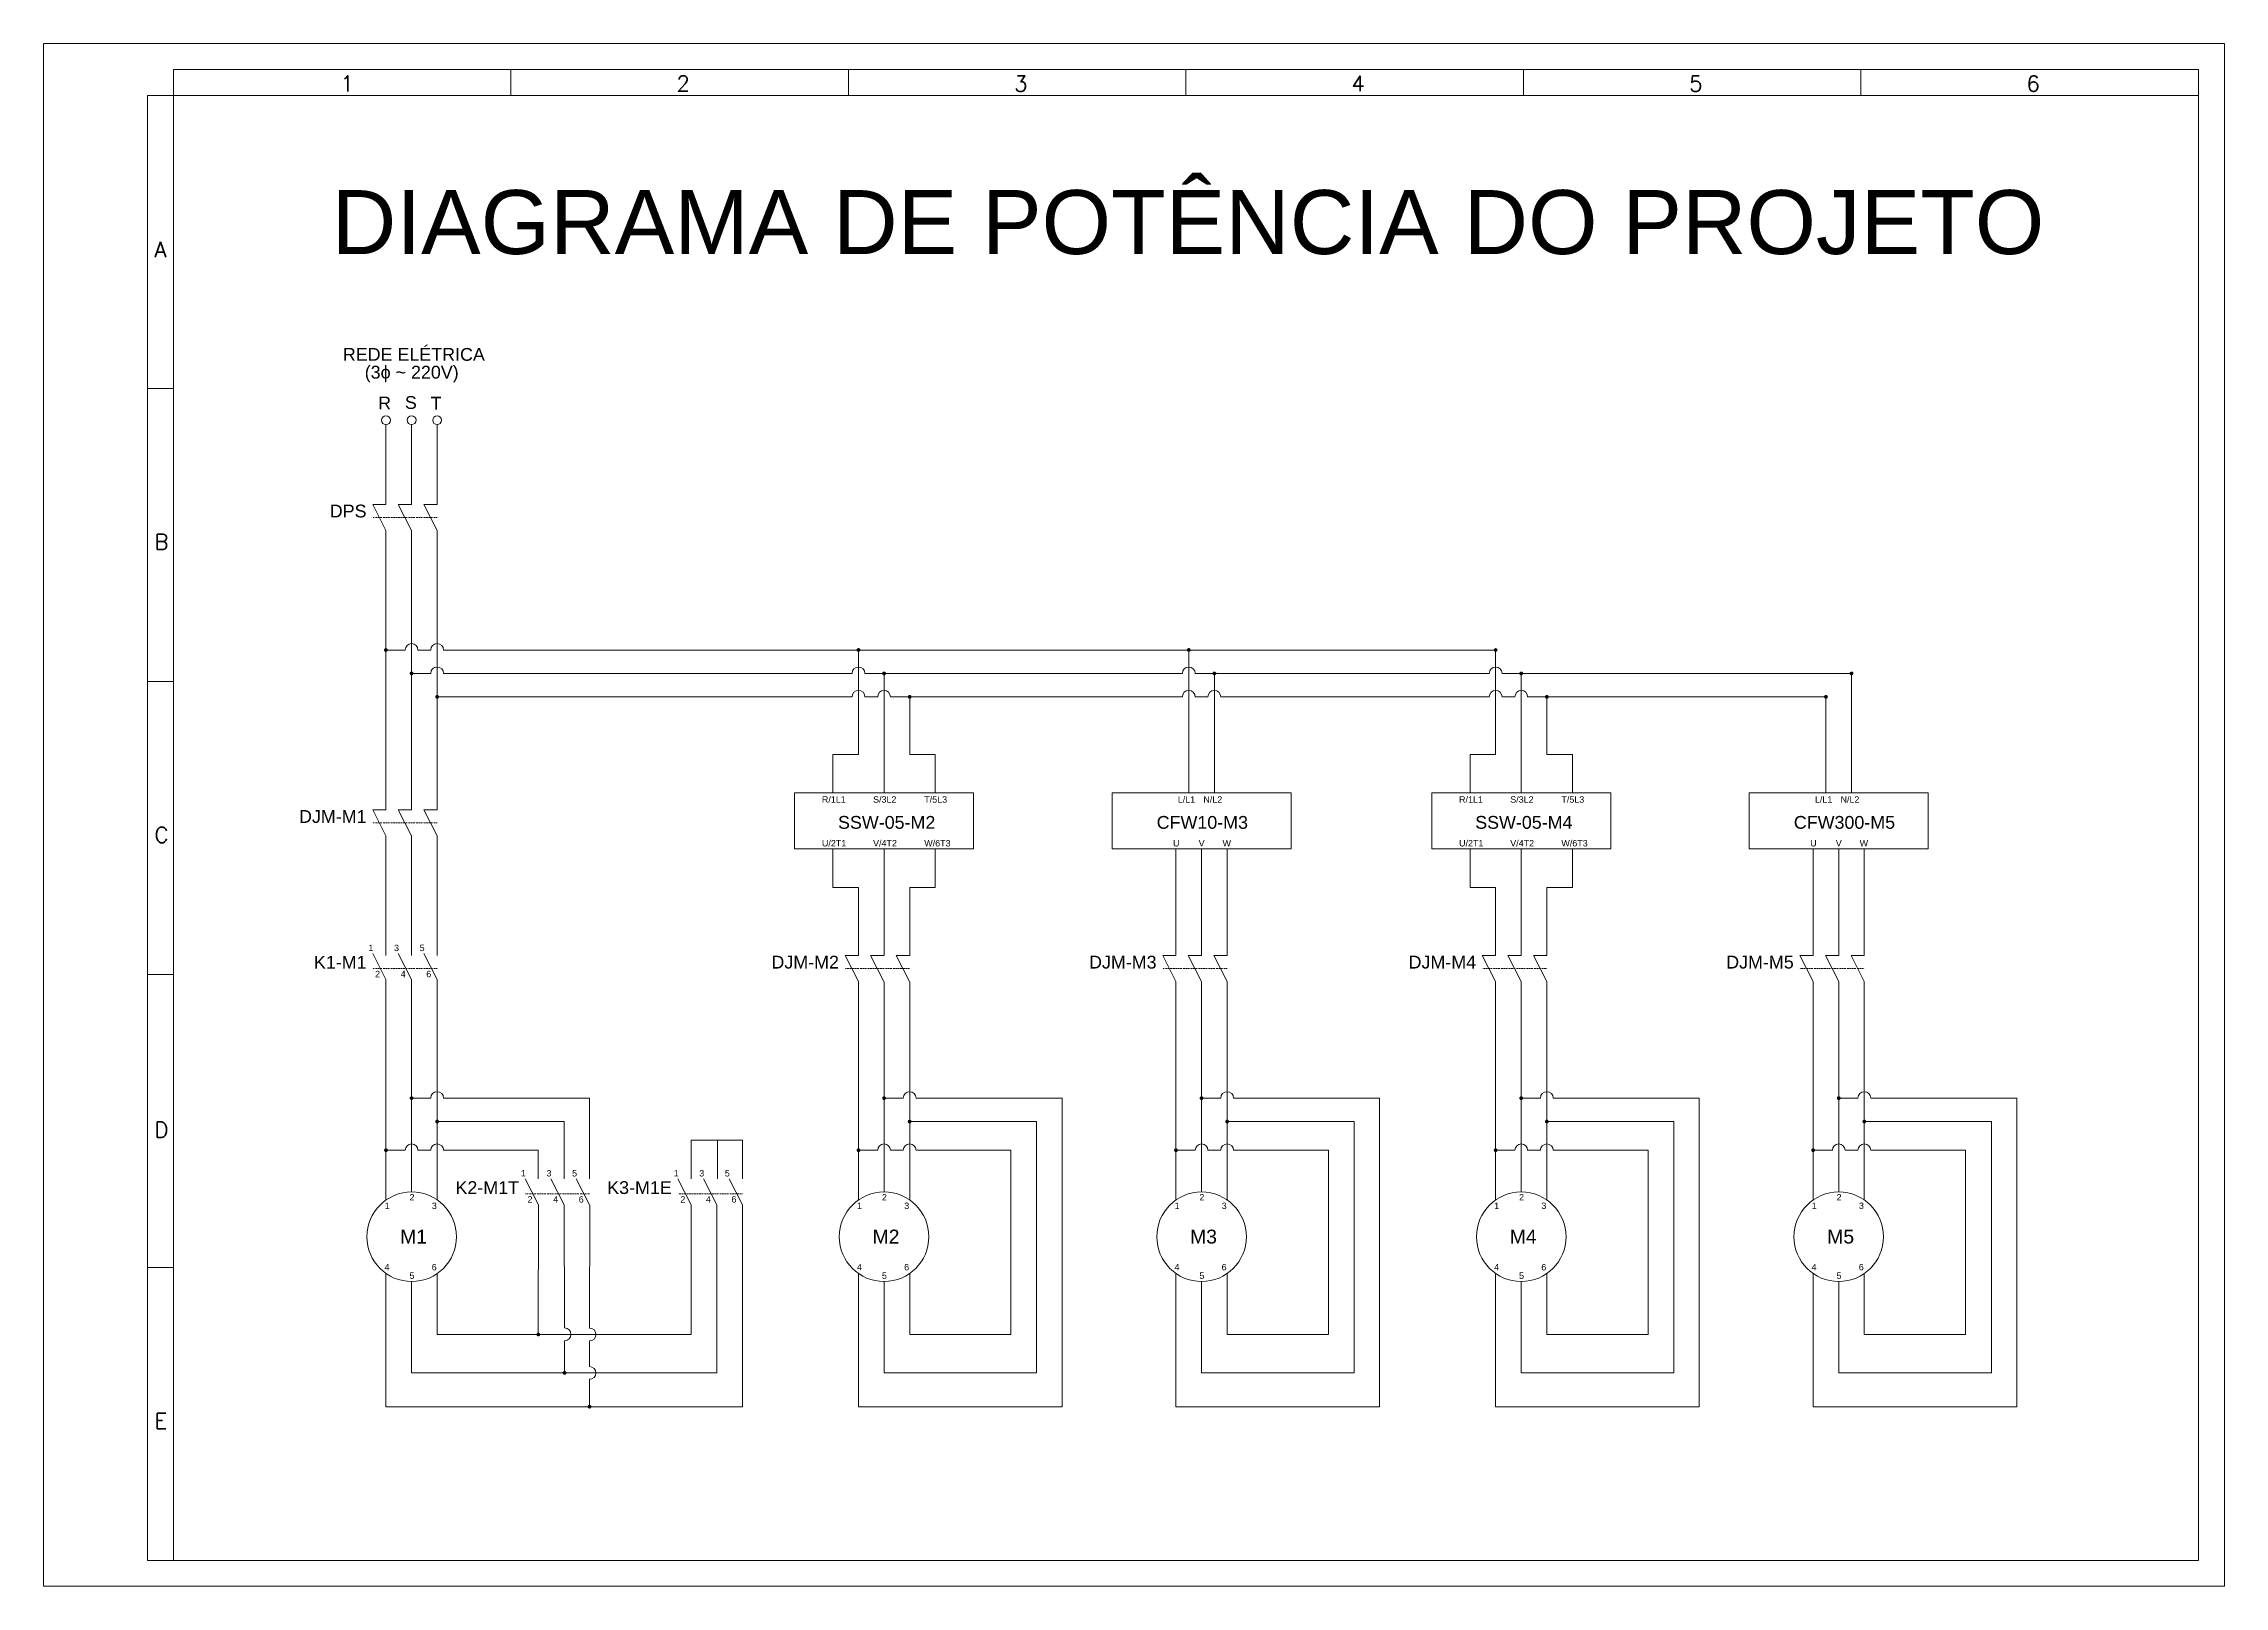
# Model space of a CAD drawing. Header units: millimetres. Extents: x 32696 to 36207, y 16706 to 17911.
# Drawn here: x 32696 to 34401, y 16706 to 17911 of the extents above; entities that cross this region are included whole.
import ezdxf
from ezdxf.enums import TextEntityAlignment as Align

# ---------------------------------------------------------------- set-up
doc = ezdxf.new("R2010")
doc.units = ezdxf.units.MM
doc.header["$LTSCALE"] = 0.1
doc.linetypes.add('ACAD_ISO03W100', pattern=[30, 12, -18])
doc.layers.get('0').update_dxf_attribs({"lineweight": 20})
doc.styles.add('ROMANS', font='romans')
doc.styles.get("Standard").update_dxf_attribs({"font": 'arial.ttf'})

# ---------------------------------------------------------------- blocks, each defined once
blk = doc.blocks.new('MIT-GENERAL')
blk.add_circle((11681, 8970), 350)
for s, p in [('1                 3', (11470, 9187)), ('2', (11664, 9254)), ('4                 6', (11469, 8707)), ('5', (11664, 8641))]:
    blk.add_text(s, height=50).set_placement(p)
blk.add_attdef('NAME', text='', height=100).set_placement((11696, 8918), align=Align.CENTER)
blk = doc.blocks.new('FOLHA')
for p, q in [((36499.11, 17170.38), (36079.11, 17170.38)), ((36079.11, 17170.38), (36079.11, 16873.38)), ((36499.11, 16873.38), (36499.11, 17170.38)), ((36104.11, 17165.38), (36104.11, 17160.38)), ((36494.11, 17165.38), (36104.11, 17165.38)), ((36169.11, 17165.38), (36169.11, 17160.38)), ((36234.11, 17165.38), (36234.11, 17160.38)), ((36299.11, 17165.38), (36299.11, 17160.38)), ((36364.11, 17165.38), (36364.11, 17160.38)), ((36429.11, 17165.38), (36429.11, 17160.38)), ((36494.11, 17160.38), (36494.11, 17165.38)), ((36104.11, 17160.38), (36099.11, 17160.38)), ((36099.11, 17160.38), (36099.11, 16878.38)), ((36494.11, 17160.38), (36104.11, 17160.38)), ((36104.11, 17160.38), (36104.11, 16878.38)), ((36494.11, 16878.38), (36494.11, 17160.38)), ((36099.11, 17103.98), (36104.11, 17103.98)), ((36099.11, 17047.58), (36104.11, 17047.58)), ((36099.11, 16991.18), (36104.11, 16991.18)), ((36099.11, 16934.78), (36104.11, 16934.78)), ((36099.11, 16878.38), (36104.11, 16878.38)), ((36314.11, 16878.38), (36104.11, 16878.38)), ((36314.11, 16878.38), (36494.11, 16878.38)), ((36079.11, 16873.38), (36499.11, 16873.38))]:
    blk.add_line(p, q)
at = {"style": 'ROMANS'}
for s, p in [('1', (36136.28, 17161.18)), ('2', (36200.98, 17161.19)), ('3', (36266.05, 17161.17)), ('4', (36330.98, 17161.2)), ('5', (36396.04, 17161.17)), ('6', (36460.97, 17161.17))]:
    blk.add_text(s, height=3, dxfattribs=at).set_placement(p)
at = {"char_height": 3, "width": 4, "attachment_point": 1, "style": 'ROMANS'}
for s, insert in [('A', (36100.44, 17132.24)), ('B', (36100.44, 17075.96)), ('C', (36100.44, 17019.54)), ('D', (36100.44, 16962.77)), ('E', (36100.44, 16906.72))]:
    blk.add_mtext(s, dxfattribs=dict(at, insert=insert))
blk = doc.blocks.new('SSW-GENERAL')
for p, q in [((33313.4, 17325.7), (33313.4, 17355.7)), ((33313.4, 17355.7), (33333.4, 17355.7)), ((33373.4, 17355.7), (33393.4, 17355.7)), ((33393.4, 17355.7), (33393.4, 17325.7)), ((33313.4, 17281.9), (33313.4, 17251.9)), ((33393.4, 17251.9), (33393.4, 17281.9)), ((33313.4, 17251.9), (33333.4, 17251.9)), ((33373.4, 17251.9), (33393.4, 17251.9))]:
    blk.add_line(p, q)
blk.add_lwpolyline([(33283.4, 17325.7), (33423.4, 17325.7), (33423.4, 17281.9), (33283.4, 17281.9)], close=True)
for s, p in [('R/1L1', (33304.8, 17318.1)), ('S/3L2', (33344.8, 17318.1)), ('T/5L3', (33384.8, 17318.1)), ('U/2T1', (33304.8, 17283.9)), ('V/4T2', (33344.8, 17283.9)), ('W/6T3', (33384.8, 17283.9))]:
    blk.add_text(s, height=5).set_placement(p)
blk.add_attdef('NOME', (33317.4, 17297.7), '', height=10)
blk = doc.blocks.new('CFW-GENERAL')
blk.add_lwpolyline([(33531.6, 17325.7), (33671.6, 17325.7), (33671.6, 17281.9), (33531.6, 17281.9)], close=True)
for s, p in [('L/L1', (33583, 17318.1)), ('N/L2', (33603, 17318.1)), ('U', (33579.3, 17283.9)), ('V', (33599.3, 17283.9)), ('W', (33618, 17283.9))]:
    blk.add_text(s, height=5).set_placement(p)
blk.add_attdef('NAME', (33566.5, 17297.7), '', height=10)
blk = doc.blocks.new('KX-GENERAL')
for p, q in [((32964, 17530.8), (32953.6, 17551.1)), ((32953.6, 17551.1), (32964, 17551.1)), ((32984, 17530.8), (32973.6, 17551.1)), ((32973.6, 17551.1), (32984, 17551.1)), ((33004, 17530.8), (32993.6, 17551.1)), ((32993.6, 17551.1), (33004, 17551.1))]:
    blk.add_line(p, q)
at = {"linetype": 'ACAD_ISO03W100', "ltscale": 0.2}
blk.add_line((33004, 17541), (32953.6, 17541), dxfattribs=at)
blk.add_attdef('NAME', text='', height=10).set_placement((32948.8, 17541), align=Align.RIGHT)
blk = doc.blocks.new('KY-GENERAL')
for p, q in [((32964, 17180), (32953.6, 17200.3)), ((32984, 17180), (32973.6, 17200.3)), ((33004, 17180), (32993.6, 17200.3))]:
    blk.add_line(p, q)
at = {"linetype": 'ACAD_ISO03W100', "ltscale": 0.2}
blk.add_line((33004, 17188.4), (32953.6, 17188.4), dxfattribs=at)
for s, p in [('1', (32950.3, 17202.1)), ('3', (32970.3, 17202.1)), ('5', (32990.3, 17202.1)), ('2', (32955.5, 17181.7)), ('4', (32975.5, 17181.7)), ('6', (32995.5, 17181.7))]:
    blk.add_text(s, height=5).set_placement(p)
blk.add_attdef('NAME', text='', height=10).set_placement((32948.8, 17188.4), align=Align.RIGHT)

msp = doc.modelspace()

# ---------------------------------------------------------------- hatches: boundary and pattern name
h = msp.add_hatch(color=256)
h.dxf.hatch_style = 1
h.paths.add_polyline_path([(32962.5, 17437.4, 1), (32965.5, 17437.4, 1)])
h = msp.add_hatch(color=256)
h.dxf.hatch_style = 1
h.paths.add_polyline_path([(33331.9, 17437.4, 1), (33334.9, 17437.4, 1)])
h = msp.add_hatch(color=256)
h.dxf.hatch_style = 1
h.paths.add_polyline_path([(33590.1, 17437.4, 1), (33593.1, 17437.4, 1)])
h = msp.add_hatch(color=256)
h.dxf.hatch_style = 1
h.paths.add_polyline_path([(33830, 17437.4, 1), (33833, 17437.4, 1)])
h = msp.add_hatch(color=256)
h.dxf.hatch_style = 1
h.paths.add_polyline_path([(32982.5, 17419.1, 1), (32985.5, 17419.1, 1)])
h = msp.add_hatch(color=256)
h.dxf.hatch_style = 1
h.paths.add_polyline_path([(33351.9, 17419.1, 1), (33354.9, 17419.1, 1)])
h = msp.add_hatch(color=256)
h.dxf.hatch_style = 1
h.paths.add_polyline_path([(33610.1, 17419.1, 1), (33613.1, 17419.1, 1)])
h = msp.add_hatch(color=256)
h.dxf.hatch_style = 1
h.paths.add_polyline_path([(33850, 17419.1, 1), (33853, 17419.1, 1)])
h = msp.add_hatch(color=256)
h.dxf.hatch_style = 1
h.paths.add_polyline_path([(34108.2, 17419.1, 1), (34111.2, 17419.1, 1)])
h = msp.add_hatch(color=256)
h.dxf.hatch_style = 1
h.paths.add_polyline_path([(33002.5, 17400.8, 1), (33005.5, 17400.8, 1)])
h = msp.add_hatch(color=256)
h.dxf.hatch_style = 1
h.paths.add_polyline_path([(33371.9, 17400.8, 1), (33374.9, 17400.8, 1)])
h = msp.add_hatch(color=256)
h.dxf.hatch_style = 1
h.paths.add_polyline_path([(33870, 17400.8, 1), (33873, 17400.8, 1)])
h = msp.add_hatch(color=256)
h.dxf.hatch_style = 1
h.paths.add_polyline_path([(34088.2, 17400.8, 1), (34091.2, 17400.8, 1)])
h = msp.add_hatch(color=256)
h.dxf.hatch_style = 1
h.paths.add_polyline_path([(32982.5, 17087.2, 1), (32985.5, 17087.2, 1)])
h = msp.add_hatch(color=256)
h.dxf.hatch_style = 1
h.paths.add_polyline_path([(33351.9, 17087.2, 1), (33354.9, 17087.2, 1)])
h = msp.add_hatch(color=256)
h.dxf.hatch_style = 1
h.paths.add_polyline_path([(33600.1, 17087.2, 1), (33603.1, 17087.2, 1)])
h = msp.add_hatch(color=256)
h.dxf.hatch_style = 1
h.paths.add_polyline_path([(33850, 17087.2, 1), (33853, 17087.2, 1)])
h = msp.add_hatch(color=256)
h.dxf.hatch_style = 1
h.paths.add_polyline_path([(34098.2, 17087.2, 1), (34101.2, 17087.2, 1)])
h = msp.add_hatch(color=256)
h.dxf.hatch_style = 1
h.paths.add_polyline_path([(33002.5, 17068.9, 1), (33005.5, 17068.9, 1)])
h = msp.add_hatch(color=256)
h.dxf.hatch_style = 1
h.paths.add_polyline_path([(33371.9, 17068.9, 1), (33374.9, 17068.9, 1)])
h = msp.add_hatch(color=256)
h.dxf.hatch_style = 1
h.paths.add_polyline_path([(33620.1, 17068.9, 1), (33623.1, 17068.9, 1)])
h = msp.add_hatch(color=256)
h.dxf.hatch_style = 1
h.paths.add_polyline_path([(33870, 17068.9, 1), (33873, 17068.9, 1)])
h = msp.add_hatch(color=256)
h.dxf.hatch_style = 1
h.paths.add_polyline_path([(34118.2, 17068.9, 1), (34121.2, 17068.9, 1)])
h = msp.add_hatch(color=256)
h.dxf.hatch_style = 1
h.paths.add_polyline_path([(32962.5, 17046.5, 1), (32965.5, 17046.5, 1)])
h = msp.add_hatch(color=256)
h.dxf.hatch_style = 1
h.paths.add_polyline_path([(33331.9, 17046.5, 1), (33334.9, 17046.5, 1)])
h = msp.add_hatch(color=256)
h.dxf.hatch_style = 1
h.paths.add_polyline_path([(33580.1, 17046.5, 1), (33583.1, 17046.5, 1)])
h = msp.add_hatch(color=256)
h.dxf.hatch_style = 1
h.paths.add_polyline_path([(33830, 17046.5, 1), (33833, 17046.5, 1)])
h = msp.add_hatch(color=256)
h.dxf.hatch_style = 1
h.paths.add_polyline_path([(34078.2, 17046.5, 1), (34081.2, 17046.5, 1)])
h = msp.add_hatch(color=256)
h.dxf.hatch_style = 1
h.paths.add_polyline_path([(33081.6, 16902.6, 1), (33084.6, 16902.6, 1)])
h = msp.add_hatch(color=256)
h.dxf.hatch_style = 1
h.paths.add_polyline_path([(33102.1, 16872.5, 1), (33105.1, 16872.5, 1)])
h = msp.add_hatch(color=256)
h.dxf.hatch_style = 1
h.paths.add_polyline_path([(33121.6, 16846.1, 1), (33124.6, 16846.1, 1)])

# ---------------------------------------------------------------- linework, layer by layer
for p, q in [((32964, 17551.1), (32964, 17613.5)), ((32984, 17551.1), (32984, 17613.5)), ((33004, 17551.1), (33004, 17613.5)), ((32964, 17437.4), (32964, 17530.8)), ((32984, 17419.1), (32984, 17530.8)), ((33004, 17400.8), (33004, 17530.8)), ((32964, 17312.4), (32964, 17437.4)), ((32964, 17437.4), (32979, 17437.4)), ((32989, 17437.4), (32999, 17437.4)), ((33009, 17437.4), (33831.5, 17437.4)), ((33333.4, 17355.7), (33333.4, 17437.4)), ((33591.6, 17325.7), (33591.6, 17437.4)), ((33831.5, 17355.7), (33831.5, 17437.4)), ((32984, 17312.4), (32984, 17419.1)), ((32999, 17419.1), (32984, 17419.1)), ((33328.4, 17419.1), (33009, 17419.1)), ((33586.6, 17419.1), (33338.4, 17419.1)), ((33353.4, 17325.7), (33353.4, 17419.1)), ((33826.5, 17419.1), (33596.6, 17419.1)), ((33611.6, 17325.7), (33611.6, 17419.1)), ((34109.7, 17419.1), (33836.5, 17419.1)), ((33851.5, 17325.7), (33851.5, 17419.1)), ((34109.7, 17325.7), (34109.7, 17419.1)), ((33004, 17312.4), (33004, 17400.8)), ((33328.4, 17400.8), (33004, 17400.8)), ((33348.4, 17400.8), (33338.4, 17400.8)), ((33586.6, 17400.8), (33358.4, 17400.8)), ((33373.4, 17355.7), (33373.4, 17400.8)), ((33606.6, 17400.8), (33596.6, 17400.8)), ((33826.5, 17400.8), (33616.6, 17400.8)), ((33846.5, 17400.8), (33836.5, 17400.8)), ((34089.7, 17400.8), (33856.5, 17400.8)), ((33871.5, 17355.7), (33871.5, 17400.8)), ((34089.7, 17325.7), (34089.7, 17400.8)), ((32964, 17198.6), (32964, 17292)), ((32984, 17198.6), (32984, 17292)), ((33004, 17198.6), (33004, 17292)), ((33353.4, 17198.6), (33353.4, 17281.9)), ((33581.6, 17198.6), (33581.6, 17281.9)), ((33601.6, 17198.6), (33601.6, 17281.9)), ((33621.6, 17198.6), (33621.6, 17281.9)), ((33851.5, 17198.6), (33851.5, 17281.9)), ((34079.7, 17198.6), (34079.7, 17281.9)), ((34099.7, 17198.6), (34099.7, 17281.9)), ((34119.7, 17198.6), (34119.7, 17281.9)), ((33333.4, 17198.6), (33333.4, 17251.9)), ((33373.4, 17198.6), (33373.4, 17251.9)), ((33831.5, 17198.6), (33831.5, 17251.9)), ((33871.5, 17198.6), (33871.5, 17251.9)), ((32964, 17007.6), (32964, 17180)), ((32984, 17013.9), (32984, 17180)), ((33004, 17007.6), (33004, 17180)), ((33333.4, 17007.6), (33333.4, 17178.2)), ((33353.4, 17013.9), (33353.4, 17178.2)), ((33373.4, 17007.6), (33373.4, 17178.2)), ((33581.6, 17007.6), (33581.6, 17178.2)), ((33601.6, 17013.9), (33601.6, 17178.2)), ((33621.6, 17007.6), (33621.6, 17178.2)), ((33831.5, 17007.6), (33831.5, 17178.2)), ((33851.5, 17013.9), (33851.5, 17178.2)), ((33871.5, 17007.6), (33871.5, 17178.2)), ((34079.7, 17007.6), (34079.7, 17178.2)), ((34099.7, 17013.9), (34099.7, 17178.2)), ((34119.7, 17007.6), (34119.7, 17178.2)), ((32999, 17087.2), (32984, 17087.2)), ((33123.1, 17087.2), (33009, 17087.2)), ((33123.1, 17024.2), (33123.1, 17087.2)), ((33368.4, 17087.2), (33353.4, 17087.2)), ((33492.5, 17087.2), (33378.4, 17087.2)), ((33492.5, 17087.2), (33492.5, 16846.1)), ((33616.6, 17087.2), (33601.6, 17087.2)), ((33740.7, 17087.2), (33626.6, 17087.2)), ((33740.7, 17087.2), (33740.7, 16846.1)), ((33866.5, 17087.2), (33851.5, 17087.2)), ((33990.6, 17087.2), (33876.5, 17087.2)), ((33990.6, 17087.2), (33990.6, 16846.1)), ((34114.7, 17087.2), (34099.7, 17087.2)), ((34238.8, 17087.2), (34124.7, 17087.2)), ((34238.8, 17087.2), (34238.8, 16846.1)), ((33103.3, 17068.9), (33004, 17068.9)), ((33103.3, 17024.2), (33103.3, 17068.9)), ((33472.6, 17068.9), (33373.4, 17068.9)), ((33472.6, 16872.5), (33472.6, 17068.9)), ((33720.9, 17068.9), (33621.6, 17068.9)), ((33720.9, 16872.5), (33720.9, 17068.9)), ((33970.7, 17068.9), (33871.5, 17068.9)), ((33970.7, 16872.5), (33970.7, 17068.9)), ((34219, 17068.9), (34119.7, 17068.9)), ((34219, 16872.5), (34219, 17068.9)), ((33202.6, 17024.2), (33202.6, 17054.4)), ((33202.6, 17054.4), (33242.6, 17054.4)), ((33223.2, 17024.2), (33223.2, 17054.4)), ((33242.6, 17054.4), (33242.6, 17024.2)), ((32964, 17046.5), (32979, 17046.5)), ((32989, 17046.5), (32999, 17046.5)), ((33083.1, 17046.5), (33009, 17046.5)), ((33083.1, 17024.2), (33083.1, 17046.5)), ((33333.4, 17046.5), (33348.4, 17046.5)), ((33358.4, 17046.5), (33368.4, 17046.5)), ((33452.5, 17046.5), (33378.4, 17046.5)), ((33452.5, 16902.6), (33452.5, 17046.5)), ((33581.6, 17046.5), (33596.6, 17046.5)), ((33606.6, 17046.5), (33616.6, 17046.5)), ((33700.7, 17046.5), (33626.6, 17046.5)), ((33700.7, 16902.6), (33700.7, 17046.5)), ((33831.5, 17046.5), (33846.5, 17046.5)), ((33856.5, 17046.5), (33866.5, 17046.5)), ((33950.6, 17046.5), (33876.5, 17046.5)), ((33950.6, 16902.6), (33950.6, 17046.5)), ((34079.7, 17046.5), (34094.7, 17046.5)), ((34104.7, 17046.5), (34114.7, 17046.5)), ((34198.8, 17046.5), (34124.7, 17046.5)), ((34198.8, 16902.6), (34198.8, 17046.5)), ((33083.3, 17003.8), (33083.1, 16902.6)), ((33103.3, 17003.8), (33103.6, 16907.6)), ((33123.3, 17003.8), (33123.2, 16907.5)), ((33202.6, 16902.6), (33202.6, 17003.8)), ((33222.6, 16872.5), (33222.6, 17003.8)), ((33242.6, 17003.8), (33242.6, 16846.1)), ((32964, 16846.1), (32964, 16950.2)), ((33004, 16902.6), (33004, 16950.2)), ((33333.4, 16846.1), (33333.4, 16950.2)), ((33373.4, 16902.6), (33373.4, 16950.2)), ((33581.6, 16846.1), (33581.6, 16950.2)), ((33621.6, 16902.6), (33621.6, 16950.2)), ((33831.5, 16846.1), (33831.5, 16950.2)), ((33871.5, 16902.6), (33871.5, 16950.2)), ((34079.7, 16846.1), (34079.7, 16950.2)), ((34119.7, 16902.6), (34119.7, 16950.2)), ((32984, 16872.5), (32984, 16943.9)), ((33353.4, 16872.5), (33353.4, 16943.9)), ((33601.6, 16872.5), (33601.6, 16943.9)), ((33851.5, 16872.5), (33851.5, 16943.9)), ((34099.7, 16872.5), (34099.7, 16943.9)), ((33004, 16902.6), (33202.6, 16902.6)), ((33103.6, 16897.6), (33103.6, 16872.5)), ((33123.1, 16897.5), (33123.1, 16877.5)), ((33373.4, 16902.6), (33452.5, 16902.6)), ((33621.6, 16902.6), (33700.7, 16902.6)), ((33871.5, 16902.6), (33950.6, 16902.6)), ((34119.7, 16902.6), (34198.8, 16902.6)), ((32984, 16872.5), (33222.6, 16872.5)), ((33123.1, 16867.5), (33123.1, 16846.1)), ((33353.4, 16872.5), (33472.6, 16872.5)), ((33601.6, 16872.5), (33720.9, 16872.5)), ((33851.5, 16872.5), (33970.7, 16872.5)), ((34099.7, 16872.5), (34219, 16872.5)), ((33242.6, 16846.1), (32964, 16846.1)), ((33492.5, 16846.1), (33333.4, 16846.1)), ((33740.7, 16846.1), (33581.6, 16846.1)), ((33990.6, 16846.1), (33831.5, 16846.1)), ((34238.8, 16846.1), (34079.7, 16846.1))]:
    msp.add_line(p, q)
for centre in [(32964, 17617), (32984, 17617), (33004, 17617)]:
    msp.add_circle(centre, 3.5)
for centre, start, end in [((32984, 17437.4), 0, 180), ((33004, 17437.4), 0, 180), ((33004, 17419.1), 0, 180), ((33333.4, 17419.1), 0, 180), ((33591.6, 17419.1), 0, 180), ((33831.5, 17419.1), 0, 180), ((33333.4, 17400.8), 0, 180), ((33353.4, 17400.8), 0, 180), ((33591.6, 17400.8), 0, 180), ((33611.6, 17400.8), 0, 180), ((33831.5, 17400.8), 0, 180), ((33851.5, 17400.8), 0, 180), ((33004, 17087.2), 0, 180), ((33373.4, 17087.2), 0, 180), ((33621.6, 17087.2), 0, 180), ((33871.5, 17087.2), 0, 180), ((34119.7, 17087.2), 0, 180), ((32984, 17046.5), 0, 180), ((33004, 17046.5), 0, 180), ((33353.4, 17046.5), 0, 180), ((33373.4, 17046.5), 0, 180), ((33601.6, 17046.5), 0, 180), ((33621.6, 17046.5), 0, 180), ((33851.5, 17046.5), 0, 180), ((33871.5, 17046.5), 0, 180), ((34099.7, 17046.5), 0, 180), ((34119.7, 17046.5), 0, 180), ((33103.6, 16902.6), 270, 90), ((33123.1, 16902.5), 270, 90), ((33123.1, 16872.5), 270, 90)]:
    msp.add_arc(centre, 5, start, end)

# ---------------------------------------------------------------- block references
at = {"xscale": 4.059117410256329, "yscale": 4.059117410256329, "zscale": 4.059117410256329}
msp.add_blockref('FOLHA', (-113753, -51785.3), dxfattribs=at)
for name, p, values in [('KX-GENERAL', (0, 0), {'NAME': 'DPS'}), ('SSW-GENERAL', (0, 0), {'NOME': 'SSW-05-M2'}), ('SSW-GENERAL', (498.1, 0), {'NOME': 'SSW-05-M4'}), ('CFW-GENERAL', (0, 0), {'NAME': 'CFW10-M3'}), ('CFW-GENERAL', (498.1, 0), {'NAME': 'CFW300-M5'}), ('KX-GENERAL', (0, -238.7), {'NAME': 'DJM-M1'}), ('KY-GENERAL', (0, 0), {'NAME': 'K1-M1'}), ('KX-GENERAL', (369.3, -352.5), {'NAME': 'DJM-M2'}), ('KX-GENERAL', (617.6, -352.5), {'NAME': 'DJM-M3'}), ('KX-GENERAL', (867.4, -352.5), {'NAME': 'DJM-M4'}), ('KX-GENERAL', (1115.7, -352.5), {'NAME': 'DJM-M5'}), ('KY-GENERAL', (119.2, -176.1), {'NAME': 'K2-M1T'}), ('KY-GENERAL', (238.6, -176.1), {'NAME': 'K3-M1E'})]:
    msp.add_blockref(name, p).add_auto_attribs(values)
ref = msp.add_blockref('MIT-GENERAL', (31816, 16081.9), dxfattribs=dict(xscale=0.1, yscale=0.1, zscale=0.1))
ref.add_attrib('NAME', 'M1', dxfattribs={"height": 10.83}).set_placement((32985.6, 16973.6), align=Align.CENTER)
ref = msp.add_blockref('MIT-GENERAL', (32185.3, 16081.9), dxfattribs=dict(xscale=0.1, yscale=0.1, zscale=0.1))
ref.add_attrib('NAME', 'M2', dxfattribs={"height": 10.83}).set_placement((33354.9, 16973.6), align=Align.CENTER)
ref = msp.add_blockref('MIT-GENERAL', (32433.5, 16081.9), dxfattribs=dict(xscale=0.1, yscale=0.1, zscale=0.1))
ref.add_attrib('NAME', 'M3', dxfattribs={"height": 10.83}).set_placement((33603.1, 16973.6), align=Align.CENTER)
ref = msp.add_blockref('MIT-GENERAL', (32683.4, 16081.9), dxfattribs=dict(xscale=0.1, yscale=0.1, zscale=0.1))
ref.add_attrib('NAME', 'M4', dxfattribs={"height": 10.83}).set_placement((33853, 16973.6), align=Align.CENTER)
ref = msp.add_blockref('MIT-GENERAL', (32931.6, 16081.9), dxfattribs=dict(xscale=0.1, yscale=0.1, zscale=0.1))
ref.add_attrib('NAME', 'M5', dxfattribs={"height": 10.83}).set_placement((34101.2, 16973.6), align=Align.CENTER)

# ---------------------------------------------------------------- texts
for s, height, p in [('DIAGRAMA DE POTÊNCIA DO PROJETO', 50, (32921.6, 17746.8)), ('REDE ELÉTRICA', 10, (32930.3, 17663.4)), ('(3ϕ ~ 220V)', 10, (32947.4, 17649.5)), ('R', 10, (32957.9, 17625.4)), ('S', 10, (32978.8, 17625.8)), ('T', 10, (32998.9, 17625.3))]:
    msp.add_text(s, height=height).set_placement(p)

doc.saveas('drawing.dxf')
